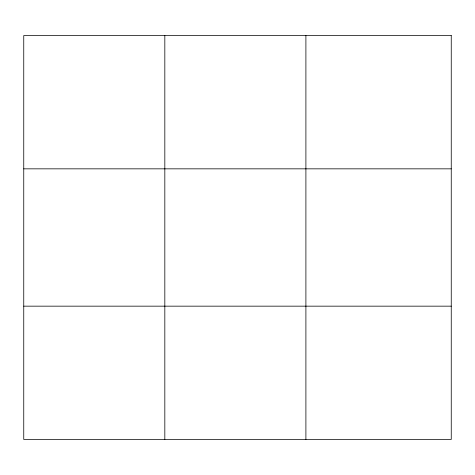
<?xml version="1.0" encoding="UTF-8"?>
<svg xmlns="http://www.w3.org/2000/svg" width="475" height="475" viewBox="0 0 475 475"><rect width="100%" height="100%" fill="white"/><g stroke="black" fill="none" stroke-linecap="round" stroke-linejoin="round"><path stroke-width="0.71" d="M164.825 439.446L164.825 35.554M305.9 439.446L305.9 35.554M23.75 168.839L451.25 168.839M23.75 306.161L451.25 306.161M451.25 35.554L451.25 439.446L23.75 439.446L23.75 35.554L451.25 35.554"/></g></svg>
